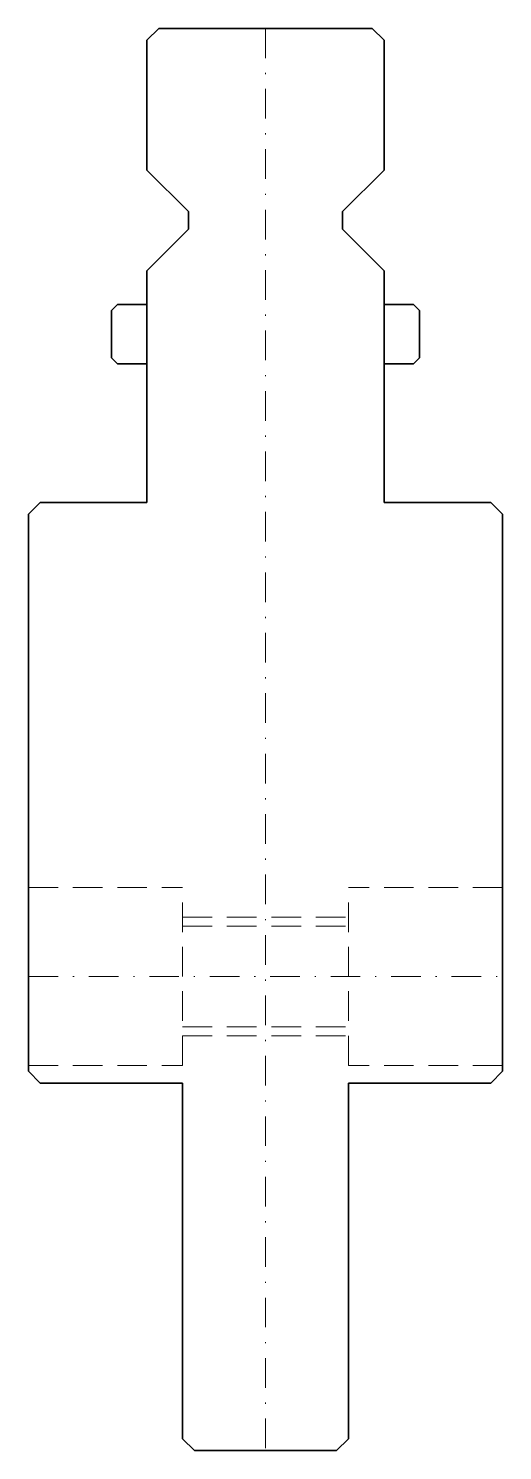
# Model space of a CAD drawing. Header units: millimetres. Extents: x -20 to 20, y 0 to 120.
import ezdxf

# ---------------------------------------------------------------- set-up
doc = ezdxf.new("R2010")
doc.units = ezdxf.units.MM
doc.header["$LTSCALE"] = 5
for name, pattern in [('AUSGEZOGEN', [0]), ('DASHDOT', [1, 0.5, -0.25, 0, -0.25]), ('DASHED', [0.75, 0.5, -0.25])]:
    doc.linetypes.add(name, pattern=pattern)
doc.layers.add('2', color=7, linetype='Continuous')

msp = doc.modelspace()

# ---------------------------------------------------------------- linework, layer by layer
at = {"layer": '2', "color": 7, "linetype": 'AUSGEZOGEN', "lineweight": 35}
for p, q in [((-10, 119), (-9, 120)), ((-9, 120), (9, 120)), ((9, 120), (10, 119)), ((-10, 108.05), (-10, 119)), ((10, 119), (10, 108.05)), ((-6.5, 104.55), (-10, 108.05)), ((10, 108.05), (6.5, 104.55)), ((-6.5, 103.05), (-6.5, 104.55)), ((6.5, 104.55), (6.5, 103.05)), ((-10, 99.55), (-6.5, 103.05)), ((6.5, 103.05), (10, 99.55)), ((-10, 80), (-10, 99.55)), ((10, 99.55), (10, 80)), ((-12.5, 96.7), (-13, 96.2)), ((-13, 92.2), (-13, 96.2)), ((-12.5, 96.7), (-10, 96.7)), ((10, 96.7), (12.5, 96.7)), ((12.5, 96.7), (13, 96.2)), ((13, 92.2), (13, 96.2)), ((-13, 92.2), (-12.5, 91.7)), ((-12.5, 91.7), (-10, 91.7)), ((10, 91.7), (12.5, 91.7)), ((13, 92.2), (12.5, 91.7)), ((-20, 79), (-19, 80)), ((-19, 80), (-10, 80)), ((10, 80), (19, 80)), ((19, 80), (20, 79)), ((-20, 32), (-20, 79)), ((20, 79), (20, 32)), ((-19, 31), (-20, 32)), ((20, 32), (19, 31)), ((-7, 31), (-19, 31)), ((-7, 1), (-7, 31)), ((19, 31), (7, 31)), ((7, 31), (7, 1)), ((-6, 0), (-7, 1)), ((6, 0), (-6, 0)), ((7, 1), (6, 0))]:
    msp.add_line(p, q, dxfattribs=at)
at = {"layer": '2', "color": 7, "linetype": 'DASHDOT', "lineweight": 18}
for p, q in [((0, 120), (0, 0)), ((-20, 40), (20, 40))]:
    msp.add_line(p, q, dxfattribs=at)
at = {"layer": '2', "color": 7, "linetype": 'DASHED', "lineweight": 18}
for p, q in [((-20, 47.5), (-7, 47.5)), ((-7, 32.5), (-7, 47.5)), ((7, 32.5), (7, 47.5)), ((20, 47.5), (7, 47.5)), ((-7, 45), (7, 45)), ((-7, 44.25), (7, 44.25)), ((-7, 35.75), (7, 35.75)), ((-7, 35), (7, 35)), ((-20, 32.5), (-7, 32.5)), ((20, 32.5), (7, 32.5))]:
    msp.add_line(p, q, dxfattribs=at)

doc.saveas('drawing.dxf')
